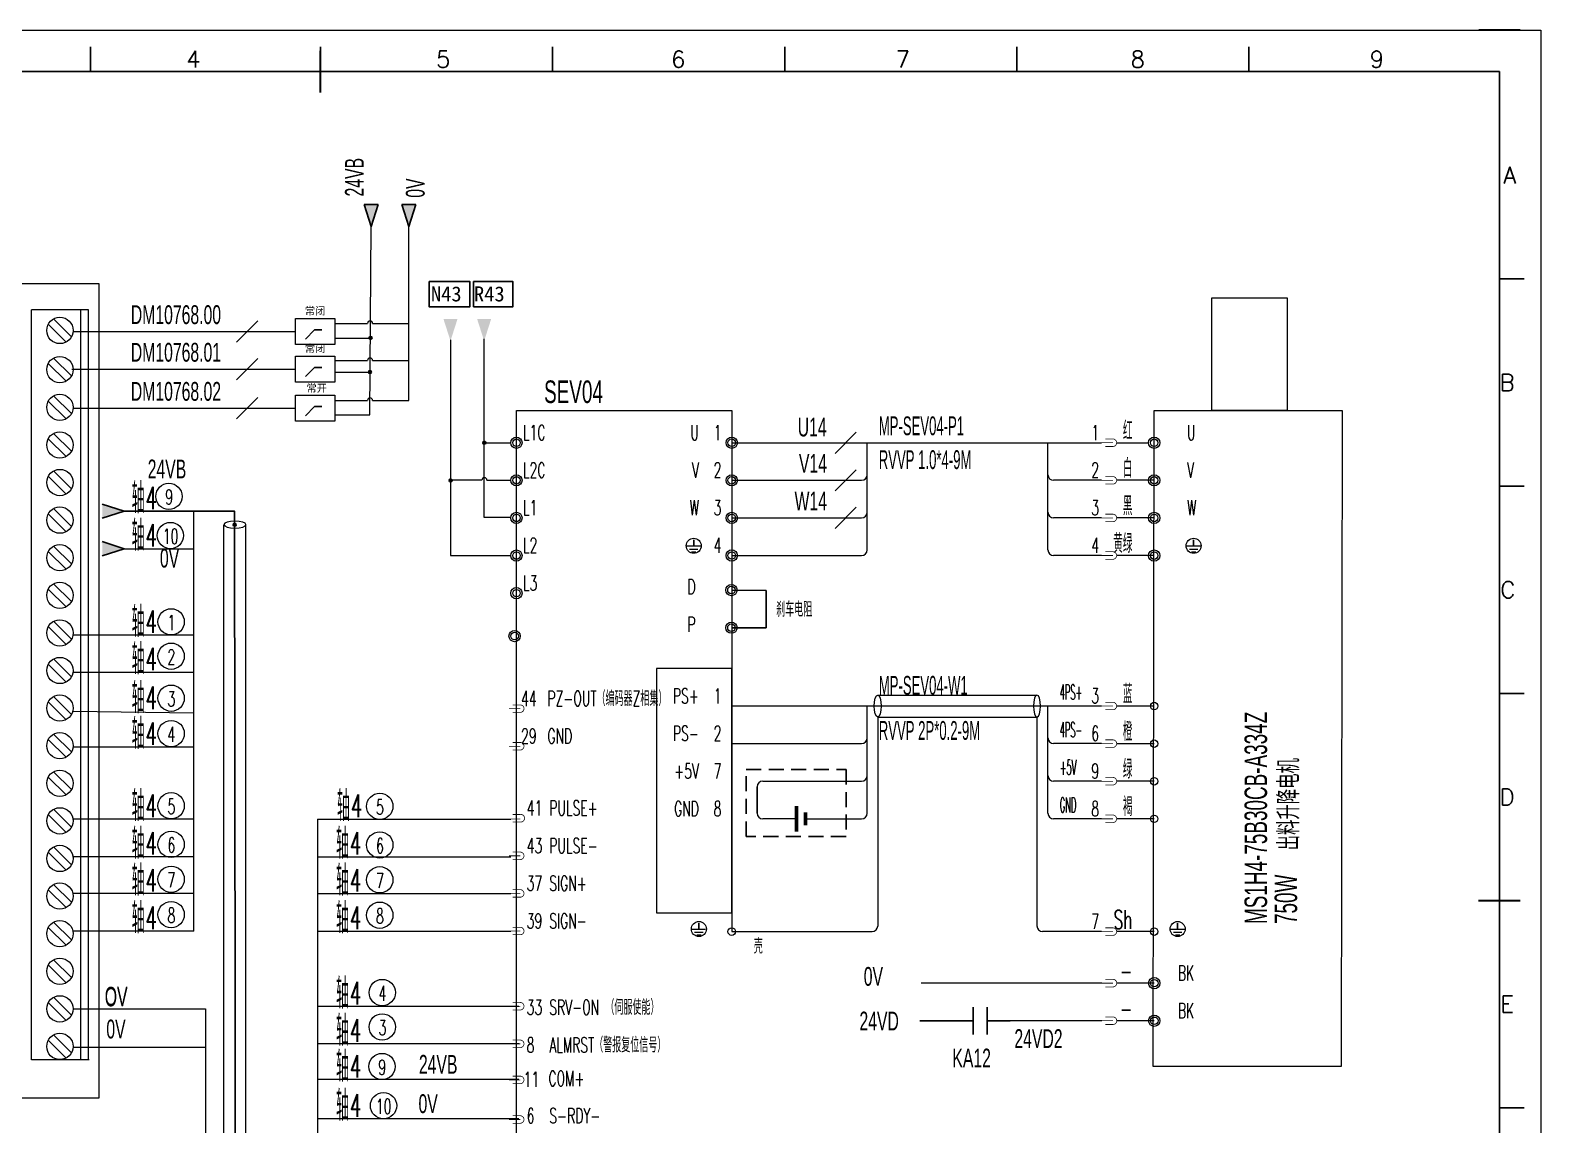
# Model space of a CAD drawing. Header units: millimetres. Extents: x 15130 to 37766, y 5931 to 11073.
# Drawn here: x 22703.4 to 22904.3, y 9837.9 to 9983.5 of the extents above; entities that cross this region are included whole.
import ezdxf
from ezdxf.enums import TextEntityAlignment as Align
from ezdxf.lldxf.tags import DXFTag

# ---------------------------------------------------------------- set-up
doc = ezdxf.new("R2010")
doc.units = ezdxf.units.MM
doc.linetypes.add('DASHED', pattern=[0.75, 0.5, -0.25])
doc.layers.add('1', color=3, linetype='Continuous', lineweight=20)
doc.layers.add('Dimension', color=3, linetype='Continuous', lineweight=13)
for name, color, linetype in [('AE_BOR', 1, 'Continuous'), ('MISC', 2, 'Continuous'), ('SYMS', 7, 'Continuous')]:
    doc.layers.add(name, color=color, linetype=linetype)
doc.styles.add('WD', font='romans.shx', dxfattribs={"bigfont": 'gbcbig.shx'})
doc.styles.add('样式 0', font='')
doc.styles.add('样式 8', font='arial.ttf')
doc.styles.get('样式 0').set_extended_font_data('KaiTi_GB2312')
tags = doc.linetypes.add('ACAD_ISO02W100', pattern=[15, 12, -3]).pattern_tags.tags
tags[6:7] = [DXFTag(74, 4), DXFTag(75, 0), DXFTag(340, '0'), DXFTag(46, 1.0), DXFTag(50, 0.0), DXFTag(44, 0.0), DXFTag(45, 0.0)]
tags[4:5] = [DXFTag(74, 4), DXFTag(75, 0), DXFTag(340, '0'), DXFTag(46, 1.0), DXFTag(50, 0.0), DXFTag(44, 0.0), DXFTag(45, 0.0)]

# ---------------------------------------------------------------- blocks, each defined once
blk = doc.blocks.new('电控横A4')
for p, q in [((292, -5), (5, -5)), ((292, -205), (292, -5))]:
    blk.add_line(p, q)
at = {"layer": 'AE_BOR', "color": 1, "lineweight": 15}
for p, q in [((0, 0), (297, 0)), ((297, 0), (297, -210))]:
    blk.add_line(p, q, dxfattribs=at)
at = {"layer": 'AE_BOR', "lineweight": 30}
blk.add_line((294.53, 0), (289.53, 0), dxfattribs=at)
at = {"layer": 'AE_BOR'}
for p, q in [((122.03, -5), (122.03, -2)), ((149.78, -5), (149.78, -2)), ((177.78, -5), (177.78, -2)), ((205.78, -5), (205.78, -2)), ((233.78, -5), (233.78, -2)), ((261.78, -5), (261.78, -2)), ((292, -30), (295, -30)), ((292, -55), (295, -55)), ((292, -80), (295, -80)), ((292, -130), (295, -130))]:
    blk.add_line(p, q, dxfattribs=at)
at = {"layer": 'AE_BOR', "color": 2, "lineweight": 30}
for p, q in [((149.78, -7.5), (149.78, -2.5)), ((289.5, -105), (294.5, -105))]:
    blk.add_line(p, q, dxfattribs=at)
at = {"layer": 'AE_BOR', "style": 'WD'}
for s, p in [('4', (134.45, -4.5)), ('5', (164.59, -4.5)), ('6', (192.94, -4.5)), ('7', (220.04, -4.5)), ('8', (248.37, -4.5)), ('9', (277.23, -4.5))]:
    blk.add_text(s, height=2, dxfattribs=at).set_placement(p, align=Align.CENTER)
for s, p in [('A', (294.03, -17.5)), ('B', (293.84, -42.5)), ('C', (293.93, -67.5)), ('D', (293.84, -92.5)), ('E', (293.74, -117.5))]:
    blk.add_text(s, height=2, dxfattribs=at).set_placement(p, align=Align.MIDDLE_RIGHT)
blk = doc.blocks.new('WDDOT')
blk.add_hatch(color=256).paths.add_polyline_path([(0.5, 0, 1), (-0.5, 0, 1)])
blk.add_circle((0, 0), 0.5)
blk = doc.blocks.new('常开触点')
at = {"linetype": 'ByBlock'}
for p, q in [((-1853.82, -782.99), (-1853.82, -780.56)), ((-1852.6, -782.99), (-1852.6, -780.56)), ((-1853.82, -781.77), (-1855.88, -781.77)), ((-1852.6, -781.77), (-1850.55, -781.77))]:
    blk.add_line(p, q, dxfattribs=at)

msp = doc.modelspace()

# ---------------------------------------------------------------- hatches: boundary and pattern name
for points in [[(22747.774, 9960.282), (22748.709, 9957.364), (22749.645, 9960.282)], [(22752.774, 9960.282), (22753.709, 9957.364), (22754.645, 9960.282)], [(22758.32, 9945.074), (22759.255, 9942.156), (22760.19, 9945.074)], [(22762.797, 9945.074), (22763.732, 9942.156), (22764.668, 9945.074)], [(22748.821, 9942.548, 1), (22748.428, 9942.548, 1)], [(22748.735, 9938.017, 1), (22748.342, 9938.017, 1)], [(22763.949, 9928.607, 1), (22763.555, 9928.607, 1)], [(22759.462, 9923.605, 1), (22759.069, 9923.605, 1)], [(22715.851, 9919.521), (22712.932, 9918.586), (22712.932, 9920.456)], [(22730.752, 9917.705, 1), (22730.358, 9917.705, 1)], [(22712.932, 9913.586), (22712.932, 9915.456), (22715.851, 9914.521)]]:
    msp.add_hatch(color=256).paths.add_polyline_path(points)

# ---------------------------------------------------------------- linework, layer by layer
for p, q in [((22748.709, 9957.364), (22747.774, 9960.282)), ((22747.774, 9960.282), (22749.645, 9960.282)), ((22748.709, 9957.364), (22749.645, 9960.282)), ((22753.709, 9957.364), (22752.774, 9960.282)), ((22752.774, 9960.282), (22754.645, 9960.282)), ((22753.709, 9957.364), (22754.645, 9960.282)), ((22715.851, 9919.521), (22712.932, 9920.456)), ((22715.851, 9919.521), (22712.932, 9918.586)), ((22715.851, 9914.521), (22712.932, 9915.456)), ((22791.607, 9915.693), (22791.607, 9914.903)), ((22858.097, 9915.693), (22858.097, 9914.903)), ((22715.851, 9914.521), (22712.932, 9913.586)), ((22796.66, 9909.015), (22801.245, 9908.945)), ((22801.245, 9908.945), (22801.245, 9904.015)), ((22801.245, 9904.015), (22796.66, 9904.015)), ((22800.037, 9882.846), (22800.037, 9879.346)), ((22792.292, 9864.728), (22792.292, 9863.938)), ((22855.973, 9864.728), (22855.973, 9863.938)), ((22825.71, 9851.742), (22821.694, 9851.742))]:
    msp.add_line(p, q)
at = {"lineweight": 0}
for p, q in [((22748.513, 9932.333), (22748.709, 9957.364)), ((22753.709, 9934.227), (22753.709, 9957.364)), ((22711.087, 9946.288), (22703.523, 9946.288)), ((22703.523, 9846.533), (22703.523, 9946.288)), ((22710.087, 9846.533), (22710.087, 9946.288)), ((22711.087, 9846.533), (22711.087, 9946.287)), ((22743.883, 9944.483), (22748.219, 9944.483)), ((22748.891, 9944.483), (22753.709, 9944.483)), ((22709.073, 9943.396), (22738.627, 9943.396)), ((22743.883, 9942.535), (22748.709, 9942.535)), ((22743.883, 9939.531), (22748.219, 9939.531)), ((22748.891, 9939.531), (22753.709, 9939.531)), ((22708.908, 9938.396), (22738.627, 9938.396)), ((22743.883, 9938.016), (22748.546, 9938.016)), ((22743.883, 9934.227), (22748.219, 9934.227)), ((22748.891, 9934.227), (22753.709, 9934.227)), ((22709.073, 9933.193), (22738.627, 9933.193)), ((22743.883, 9932.333), (22748.513, 9932.333)), ((22796.66, 9928.612), (22845.856, 9928.612)), ((22814.675, 9914.362), (22814.675, 9928.612)), ((22838.723, 9914.362), (22838.723, 9928.612)), ((22847.856, 9928.612), (22852.099, 9928.612)), ((22796.66, 9923.612), (22813.925, 9923.612)), ((22845.856, 9923.612), (22839.473, 9923.612)), ((22852.849, 9923.612), (22847.856, 9923.612)), ((22796.66, 9918.612), (22813.925, 9918.612)), ((22845.856, 9918.612), (22839.473, 9918.612)), ((22852.849, 9918.608), (22847.856, 9918.608)), ((22715.851, 9914.521), (22725.1, 9914.521)), ((22790.712, 9914.896), (22792.501, 9914.896)), ((22791.045, 9914.467), (22792.169, 9914.467)), ((22791.33, 9914.121), (22791.903, 9914.121)), ((22796.66, 9913.612), (22813.925, 9913.612)), ((22845.856, 9913.612), (22839.473, 9913.612)), ((22852.849, 9913.604), (22847.856, 9913.604)), ((22857.203, 9914.896), (22858.991, 9914.896)), ((22857.535, 9914.467), (22858.659, 9914.467)), ((22857.82, 9914.121), (22858.394, 9914.121)), ((22845.856, 9893.596), (22796.66, 9893.596)), ((22814.675, 9879.346), (22814.675, 9893.596)), ((22816.104, 9895.06), (22837.265, 9895.061)), ((22838.723, 9879.346), (22838.723, 9893.596)), ((22852.849, 9893.592), (22847.856, 9893.592)), ((22816.084, 9892.131), (22816.084, 9864.338)), ((22816.084, 9892.131), (22837.265, 9892.131)), ((22837.265, 9892.131), (22837.265, 9864.346)), ((22796.66, 9888.596), (22813.925, 9888.596)), ((22845.856, 9888.596), (22839.473, 9888.596)), ((22852.849, 9888.588), (22847.856, 9888.588)), ((22800.787, 9883.596), (22813.925, 9883.596)), ((22845.856, 9883.596), (22839.473, 9883.596)), ((22852.849, 9883.588), (22847.856, 9883.588)), ((22805.264, 9878.596), (22800.787, 9878.596)), ((22806.46, 9878.596), (22813.925, 9878.596)), ((22845.856, 9878.596), (22839.473, 9878.596)), ((22852.849, 9878.588), (22847.856, 9878.588)), ((22791.397, 9863.931), (22793.186, 9863.931)), ((22791.729, 9863.502), (22792.854, 9863.502)), ((22792.015, 9863.156), (22792.588, 9863.156)), ((22796.66, 9863.588), (22815.334, 9863.588)), ((22845.856, 9863.596), (22838.015, 9863.596)), ((22852.849, 9863.588), (22847.856, 9863.588)), ((22855.079, 9863.931), (22856.867, 9863.931)), ((22855.411, 9863.502), (22856.535, 9863.502)), ((22855.696, 9863.156), (22856.27, 9863.156)), ((22845.875, 9856.742), (22821.857, 9856.742)), ((22852.867, 9856.738), (22847.875, 9856.738)), ((22845.875, 9851.742), (22833.703, 9851.742)), ((22852.867, 9851.734), (22847.875, 9851.734)), ((22711.179, 9846.533), (22703.523, 9846.533))]:
    msp.add_line(p, q, dxfattribs=at)
at = {"linetype": 'ACAD_ISO02W100'}
for p, q in [((22741.148, 9943.631), (22739.957, 9942.402)), ((22742.156, 9943.628), (22741.148, 9943.631)), ((22741.148, 9938.631), (22739.957, 9937.402)), ((22742.156, 9938.628), (22741.148, 9938.631)), ((22741.148, 9933.428), (22739.957, 9932.199)), ((22742.156, 9933.425), (22741.148, 9933.428))]:
    msp.add_line(p, q, dxfattribs=at)
at = {"color": 0, "lineweight": -3}
msp.add_line((22715.851, 9919.491), (22729.117, 9919.491), dxfattribs=at)
at = {"color": 0, "linetype": 'Continuous', "lineweight": 13}
for p, q in [((22725.1, 9863.644), (22725.1, 9919.491)), ((22741.576, 9878.55), (22741.576, 9818.559))]:
    msp.add_line(p, q, dxfattribs=at)
at = {"color": 2, "lineweight": 0}
for p, q in [((22729.133, 9813.775), (22729.117, 9917.706)), ((22732.047, 9819.597), (22732.047, 9917.728))]:
    msp.add_line(p, q, dxfattribs=at)
at = {"color": 1, "lineweight": -2}
for points in [[(22756.414, 9950.046), (22761.831, 9950.046), (22761.831, 9946.704), (22756.414, 9946.704)], [(22762.329, 9950.046), (22767.555, 9950.046), (22767.555, 9946.704), (22762.329, 9946.704)]]:
    msp.add_lwpolyline(points, close=True, dxfattribs=at)
at = {"lineweight": 0}
for points in [[(22860.53, 9947.895), (22870.53, 9947.895), (22870.53, 9932.895), (22860.53, 9932.895)], [(22738.627, 9941.669), (22738.627, 9945.122), (22743.883, 9945.122), (22743.883, 9941.669)], [(22738.627, 9936.669), (22738.627, 9940.122), (22743.883, 9940.122), (22743.883, 9936.669)], [(22738.627, 9931.467), (22738.627, 9934.919), (22743.883, 9934.919), (22743.883, 9931.467)], [(22852.849, 9932.895), (22877.849, 9932.895), (22877.732, 9845.644), (22852.732, 9845.644)], [(22796.66, 9898.596), (22786.66, 9898.596), (22786.66, 9866.096), (22796.66, 9866.096)]]:
    msp.add_lwpolyline(points, close=True, dxfattribs=at)
for points in [[(22705.765, 9944.379), (22708.137, 9942.007)], [(22708.844, 9942.714), (22706.472, 9945.086)], [(22708.844, 9937.508), (22706.472, 9939.879)], [(22705.765, 9939.172), (22708.137, 9936.801)], [(22705.765, 9934.153), (22708.137, 9931.781)], [(22708.844, 9932.488), (22706.472, 9934.86)], [(22768.031, 9804.807), (22768.031, 9932.895), (22796.66, 9932.895), (22796.66, 9863.588)], [(22708.844, 9927.488), (22706.472, 9929.86)], [(22705.765, 9929.153), (22708.137, 9926.781)], [(22705.765, 9924.153), (22708.137, 9921.781)], [(22708.844, 9922.488), (22706.472, 9924.86)], [(22708.844, 9917.488), (22706.472, 9919.86)], [(22705.765, 9919.153), (22708.137, 9916.781)], [(22705.765, 9914.153), (22708.137, 9911.781)], [(22708.844, 9912.488), (22706.472, 9914.86)], [(22708.844, 9907.488), (22706.472, 9909.86)], [(22705.765, 9909.153), (22708.137, 9906.781)], [(22705.765, 9904.153), (22708.137, 9901.781)], [(22708.844, 9902.488), (22706.472, 9904.86)], [(22708.844, 9897.488), (22706.472, 9899.86)], [(22705.765, 9899.153), (22708.137, 9896.781)], [(22705.765, 9894.153), (22708.137, 9891.781)], [(22708.844, 9892.488), (22706.472, 9894.86)], [(22708.844, 9887.488), (22706.472, 9889.86)], [(22705.765, 9889.153), (22708.137, 9886.781)], [(22705.765, 9884.153), (22708.137, 9881.781)], [(22708.844, 9882.488), (22706.472, 9884.86)], [(22705.765, 9879.153), (22708.137, 9876.781)], [(22708.844, 9877.488), (22706.472, 9879.86)], [(22705.765, 9874.153), (22708.137, 9871.781)], [(22708.844, 9872.488), (22706.472, 9874.86)], [(22705.765, 9869.153), (22708.137, 9866.781)], [(22708.844, 9867.488), (22706.472, 9869.86)], [(22705.765, 9864.153), (22708.137, 9861.781)], [(22708.844, 9862.488), (22706.472, 9864.86)], [(22705.765, 9859.153), (22708.137, 9856.781)], [(22708.844, 9857.488), (22706.472, 9859.86)], [(22705.765, 9854.153), (22708.137, 9851.781)], [(22708.844, 9852.488), (22706.472, 9854.86)], [(22705.765, 9849.153), (22708.137, 9846.781)], [(22708.844, 9847.488), (22706.472, 9849.86)]]:
    msp.add_lwpolyline(points, dxfattribs=at)
at = {"color": 3, "lineweight": 0, "const_width": 0.1, "flags": 128}
for points in [[(22847.356, 9928.612), (22845.856, 9928.612)], [(22847.356, 9923.612), (22845.856, 9923.612)], [(22847.356, 9918.612), (22845.856, 9918.612)], [(22847.356, 9913.612), (22845.856, 9913.612)], [(22768.531, 9893.246), (22767.031, 9893.246)], [(22847.356, 9893.596), (22845.856, 9893.596)], [(22768.531, 9888.246), (22767.031, 9888.246)], [(22847.356, 9888.596), (22845.856, 9888.596)], [(22847.356, 9883.596), (22845.856, 9883.596)], [(22768.531, 9878.566), (22767.031, 9878.566)], [(22847.356, 9878.596), (22845.856, 9878.596)], [(22768.531, 9873.671), (22767.031, 9873.671)], [(22768.531, 9868.671), (22767.031, 9868.671)], [(22768.531, 9863.671), (22767.031, 9863.671)], [(22847.356, 9863.596), (22845.856, 9863.596)], [(22847.375, 9856.742), (22845.875, 9856.742)], [(22768.531, 9853.671), (22767.031, 9853.671)], [(22847.375, 9851.742), (22845.875, 9851.742)], [(22768.531, 9848.667), (22767.031, 9848.667)], [(22768.531, 9843.872), (22767.031, 9843.872)], [(22768.531, 9838.604), (22767.031, 9838.604)]]:
    msp.add_lwpolyline(points, dxfattribs=at)
for points in [[(22846.356, 9929.112), (22847.356, 9929.112, -1), (22847.356, 9928.112), (22846.356, 9928.112)], [(22846.356, 9924.112), (22847.356, 9924.112, -1), (22847.356, 9923.112), (22846.356, 9923.112)], [(22846.356, 9919.112), (22847.356, 9919.112, -1), (22847.356, 9918.112), (22846.356, 9918.112)], [(22846.356, 9914.112), (22847.356, 9914.112, -1), (22847.356, 9913.112), (22846.356, 9913.112)], [(22767.531, 9893.746), (22768.531, 9893.746, -1), (22768.531, 9892.746), (22767.531, 9892.746)], [(22846.356, 9894.096), (22847.356, 9894.096, -1), (22847.356, 9893.096), (22846.356, 9893.096)], [(22767.531, 9888.746), (22768.531, 9888.746, -1), (22768.531, 9887.746), (22767.531, 9887.746)], [(22846.356, 9889.096), (22847.356, 9889.096, -1), (22847.356, 9888.096), (22846.356, 9888.096)], [(22846.356, 9884.096), (22847.356, 9884.096, -1), (22847.356, 9883.096), (22846.356, 9883.096)], [(22767.531, 9879.171), (22768.531, 9879.171, -1.1555316), (22768.531, 9878.171), (22767.531, 9878.171)], [(22846.356, 9879.096), (22847.356, 9879.096, -1), (22847.356, 9878.096), (22846.356, 9878.096)], [(22767.531, 9874.171), (22768.531, 9874.171, -1), (22768.531, 9873.171), (22767.531, 9873.171)], [(22767.531, 9869.171), (22768.531, 9869.171, -1), (22768.531, 9868.171), (22767.531, 9868.171)], [(22767.531, 9864.171), (22768.531, 9864.171, -1), (22768.531, 9863.171), (22767.531, 9863.171)], [(22846.356, 9864.096), (22847.356, 9864.096, -1), (22847.356, 9863.096), (22846.356, 9863.096)], [(22846.375, 9857.242), (22847.375, 9857.242, -1), (22847.375, 9856.242), (22846.375, 9856.242)], [(22767.531, 9854.171), (22768.531, 9854.171, -1), (22768.531, 9853.171), (22767.531, 9853.171)], [(22846.375, 9852.242), (22847.375, 9852.242, -1), (22847.375, 9851.242), (22846.375, 9851.242)], [(22767.531, 9849.167), (22768.531, 9849.167, -1), (22768.531, 9848.167), (22767.531, 9848.167)], [(22767.531, 9844.372), (22768.531, 9844.372, -1), (22768.531, 9843.372), (22767.531, 9843.372)], [(22767.531, 9839.104), (22768.531, 9839.104, -1), (22768.531, 9838.104), (22767.531, 9838.104)]]:
    msp.add_lwpolyline(points, format="xyb", dxfattribs=at)
at = {"color": 0, "lineweight": -3}
msp.add_lwpolyline([(22725.1, 9919.491), (22730.541, 9919.491), (22730.67, 9818.559)], dxfattribs=at)
at = {"color": 6, "linetype": 'DASHED', "ltscale": 4}
msp.add_lwpolyline([(22798.577, 9885.158), (22811.864, 9885.158), (22811.864, 9876.259), (22798.577, 9876.259)], close=True, dxfattribs=at)
at = {"color": 3}
for points in [[(22805.264, 9880.294, 0.5, 0.5, 0), (22805.264, 9876.898, 2, 2, 0)], [(22806.46, 9879.445, 0.5, 0.5, 0), (22806.46, 9877.747, 2, 2, 0)]]:
    msp.add_lwpolyline(points, format="xyseb", dxfattribs=at)
at = {"lineweight": 0}
for centre, radius in [((22707.305, 9943.546), 1.75), ((22707.305, 9938.34), 1.75), ((22707.305, 9933.321), 1.75), ((22707.305, 9928.321), 1.75), ((22768.031, 9928.612), 0.75), ((22768.031, 9928.612), 0.5), ((22796.66, 9928.612), 0.75), ((22796.66, 9928.612), 0.5), ((22852.849, 9928.612), 0.75), ((22852.849, 9928.612), 0.5), ((22707.305, 9923.321), 1.75), ((22768.031, 9923.612), 0.75), ((22768.031, 9923.612), 0.5), ((22796.66, 9923.612), 0.75), ((22796.66, 9923.612), 0.5), ((22852.849, 9923.612), 0.75), ((22852.849, 9923.612), 0.5), ((22721.806, 9921.477), 1.75), ((22707.305, 9918.321), 1.75), ((22768.031, 9918.608), 0.75), ((22796.66, 9918.612), 0.75), ((22852.849, 9918.608), 0.75), ((22722.003, 9916.271), 1.75), ((22768.031, 9918.608), 0.5), ((22796.66, 9918.612), 0.5), ((22852.849, 9918.608), 0.5), ((22791.607, 9914.903), 1), ((22858.097, 9914.903), 1), ((22707.305, 9913.321), 1.75), ((22768.031, 9913.608), 0.75), ((22768.031, 9913.608), 0.5), ((22796.66, 9913.612), 0.75), ((22796.66, 9913.612), 0.5), ((22852.849, 9913.604), 0.75), ((22852.849, 9913.604), 0.5), ((22707.305, 9908.321), 1.75), ((22768.031, 9908.604), 0.75), ((22796.626, 9909.015), 0.75), ((22796.626, 9909.015), 0.5), ((22768.031, 9908.604), 0.5), ((22722.101, 9904.793), 1.75), ((22707.305, 9903.321), 1.75), ((22767.781, 9902.903), 0.75), ((22767.781, 9902.903), 0.5), ((22796.626, 9904.015), 0.75), ((22796.626, 9904.015), 0.5), ((22722.101, 9900.224), 1.75), ((22707.305, 9898.321), 1.75), ((22722.101, 9894.636), 1.75), ((22707.305, 9893.321), 1.75), ((22852.849, 9893.592), 0.5), ((22722.101, 9889.93), 1.75), ((22707.305, 9888.321), 1.75), ((22852.849, 9888.588), 0.5), ((22707.305, 9883.321), 1.75), ((22852.849, 9883.588), 0.5), ((22722.101, 9880.33), 1.75), ((22749.851, 9880.253), 1.75), ((22707.305, 9878.321), 1.75), ((22852.849, 9878.588), 0.5), ((22722.101, 9875.196), 1.75), ((22749.851, 9875.119), 1.75), ((22707.305, 9873.321), 1.75), ((22722.101, 9870.559), 1.75), ((22749.851, 9870.481), 1.75), ((22707.305, 9868.321), 1.75), ((22722.101, 9865.853), 1.75), ((22749.851, 9865.775), 1.75), ((22707.305, 9863.321), 1.75), ((22792.292, 9863.938), 1), ((22796.66, 9863.588), 0.5), ((22852.849, 9863.588), 0.5), ((22855.973, 9863.938), 1), ((22707.305, 9858.321), 1.75), ((22750.186, 9855.488), 1.75), ((22852.867, 9856.738), 0.75), ((22852.867, 9856.738), 0.5), ((22707.305, 9853.321), 1.75), ((22750.186, 9850.919), 1.75), ((22852.867, 9851.734), 0.75), ((22852.867, 9851.734), 0.5), ((22707.305, 9848.321), 1.75), ((22750.15, 9845.653), 1.75), ((22750.347, 9840.446), 1.75)]:
    msp.add_circle(centre, radius, dxfattribs=at)
for centre in [(22748.625, 9942.548), (22748.538, 9938.017), (22763.752, 9928.607), (22759.266, 9923.605), (22730.555, 9917.705)]:
    msp.add_circle(centre, 0.197)
for centre, radius, start, end in [((22748.555, 9944.483), 0.336, 0, 180), ((22748.555, 9939.531), 0.336, 0, 180), ((22748.555, 9934.227), 0.336, 0, 180), ((22763.764, 9923.623), 0.336, 0, 180), ((22813.925, 9924.362), 0.75, 270, 0), ((22839.473, 9924.362), 0.75, 180, 270), ((22813.925, 9919.362), 0.75, 270, 0), ((22839.473, 9919.362), 0.75, 180, 270), ((22813.925, 9914.362), 0.75, 270, 0), ((22839.473, 9914.362), 0.75, 180, 270), ((22813.925, 9889.346), 0.75, 270, 0), ((22839.473, 9889.346), 0.75, 180, 270), ((22800.787, 9882.846), 0.75, 90, 180), ((22813.925, 9884.346), 0.75, 270, 0), ((22839.473, 9884.346), 0.75, 180, 270), ((22800.787, 9879.346), 0.75, 180, 270), ((22813.925, 9879.346), 0.75, 270, 0), ((22839.473, 9879.346), 0.75, 180, 270), ((22815.334, 9864.338), 0.75, 270, 0), ((22838.015, 9864.346), 0.75, 180, 270)]:
    msp.add_arc(centre, radius, start, end, dxfattribs=at)
at = {"color": 2, "lineweight": 0, "extrusion": (0, 0, -1)}
msp.add_ellipse((22730.582, 9917.722), major_axis=(-1.465, 0), ratio=0.3169375, dxfattribs=at)
at = {"lineweight": 0}
msp.add_ellipse((22816.084, 9893.596), major_axis=(0, 1.465), ratio=0.3169375, dxfattribs=at)
at = {"lineweight": 0, "extrusion": (0, 0, -1)}
msp.add_ellipse((22837.265, 9893.596), major_axis=(0, 1.465), ratio=0.3169375, dxfattribs=at)
at = {"layer": '1', "color": 7, "linetype": 'Continuous', "lineweight": 13}
for p, q in [((22763.772, 9928.607), (22767.287, 9928.607)), ((22763.428, 9923.623), (22759.276, 9923.623)), ((22764.1, 9923.623), (22767.309, 9923.623)), ((22709.096, 9903.046), (22725.1, 9903.046)), ((22709.035, 9898.08), (22725.1, 9898.08)), ((22709.035, 9892.912), (22725.1, 9892.672)), ((22709.035, 9888.147), (22725.1, 9888.147)), ((22725.1, 9878.549), (22708.965, 9878.549)), ((22741.576, 9878.55), (22767.3, 9878.55)), ((22725.1, 9873.557), (22708.965, 9873.557)), ((22741.623, 9873.558), (22767.3, 9873.558)), ((22725.1, 9868.64), (22708.965, 9868.64)), ((22741.623, 9868.641), (22767.3, 9868.641)), ((22725.1, 9863.644), (22708.965, 9863.644)), ((22741.576, 9863.644), (22767.3, 9863.644)), ((22709.055, 9853.323), (22726.662, 9853.323)), ((22726.662, 9853.323), (22726.662, 9808.704)), ((22768.344, 9853.624), (22741.576, 9853.624)), ((22709.053, 9848.245), (22726.662, 9848.245)), ((22768.344, 9848.683), (22741.576, 9848.683)), ((22768.329, 9843.903), (22741.576, 9843.903)), ((22768.329, 9838.696), (22741.576, 9838.696))]:
    msp.add_line(p, q, dxfattribs=at)
at = {"layer": '1', "color": 0, "linetype": 'Continuous', "lineweight": 13}
msp.add_lwpolyline([(22712.511, 9949.738), (22663.662, 9949.738), (22663.662, 9841.502), (22712.511, 9841.502)], close=True, dxfattribs=at)
at = {"layer": '1', "color": 7, "linetype": 'Continuous', "lineweight": 13}
for points in [[(22759.276, 9942.3), (22759.276, 9913.614), (22767.286, 9913.614)], [(22767.345, 9918.65), (22763.753, 9918.65), (22763.753, 9942.434)]]:
    msp.add_lwpolyline(points, dxfattribs=at)
at = {"layer": 'Dimension', "lineweight": 0}
for p, q in [((22730.798, 9941.981), (22733.626, 9944.81)), ((22730.798, 9936.981), (22733.626, 9939.81)), ((22730.798, 9931.779), (22733.626, 9934.607)), ((22810.399, 9927.198), (22813.228, 9930.026)), ((22810.399, 9922.198), (22813.228, 9925.026)), ((22810.399, 9917.198), (22813.228, 9920.026))]:
    msp.add_line(p, q, dxfattribs=at)

# ---------------------------------------------------------------- block references
at = {"xscale": 1.1025, "yscale": 1.1025, "zscale": 1.1025}
msp.add_blockref('电控横A4', (22576.831, 9983.476), dxfattribs=at)
at = {"linetype": 'ByBlock', "xscale": 1.5, "yscale": 1.5, "zscale": 1.5}
msp.add_blockref('常开触点', (25609.524, 11024.403), dxfattribs=at)
at = {"layer": 'SYMS', "lineweight": -3, "xscale": 0.25, "yscale": 0.25, "zscale": 0.25, "rotation": 90}
for p in [(22748.625, 9942.548), (22748.538, 9938.017), (22763.752, 9928.607), (22759.266, 9923.605), (22730.555, 9917.705)]:
    msp.add_blockref('WDDOT', p, dxfattribs=at)
at = {"layer": 'SYMS', "color": 0, "lineweight": -3, "xscale": 0.25, "yscale": 0.25, "zscale": 0.25, "rotation": 90}
for p in [(22748.625, 9942.548), (22748.538, 9938.017), (22763.752, 9928.607), (22759.266, 9923.605), (22730.555, 9917.705)]:
    msp.add_blockref('WDDOT', p, dxfattribs=at)

# ---------------------------------------------------------------- texts
at = {"lineweight": 0, "style": 'WD', "width": 0.6}
for s, height, p in [('红', 2.5, (22849.961, 9928.962)), ('U', 2, (22792.292, 9928.962)), ('1', 2, (22795.292, 9928.97)), ('V', 2, (22792.292, 9923.962)), ('2', 2, (22795.292, 9923.97)), ('白', 2.5, (22849.961, 9923.962)), ('黑', 2.5, (22849.961, 9918.958)), ('W', 2, (22792.292, 9918.962)), ('3', 2, (22795.292, 9918.966)), ('4', 2, (22795.292, 9913.962)), ('黄绿', 2.5, (22849.961, 9913.958)), ('D', 2, (22791.85, 9908.455)), ('P', 2, (22791.85, 9903.455)), ('Sh', 2.5, (22849.961, 9863.942)), ('-', 2.5, (22849.979, 9857.088)), ('-', 2.5, (22849.979, 9852.088))]:
    msp.add_text(s, height=height, dxfattribs=at).set_placement(p, align=Align.RIGHT)
for s, p in [('L1C', (22768.899, 9928.962)), ('1', (22844.495, 9928.97)), ('U', (22857.217, 9928.962)), ('L2C', (22768.899, 9923.962)), ('2', (22844.495, 9923.97)), ('V', (22857.217, 9923.962)), ('L1', (22768.899, 9918.958)), ('3', (22844.495, 9918.966)), ('W', (22857.217, 9918.958)), ('L2', (22768.899, 9913.958)), ('4', (22844.495, 9913.962)), ('L3', (22768.899, 9908.954)), ('刹车电阻', (22802.58, 9905.466)), ('44', (22768.649, 9893.596)), ('PZ-OUT（编码器Z相集）', (22772.149, 9893.596)), ('3', (22844.495, 9893.95)), ('29', (22768.649, 9888.596)), ('GND', (22772.149, 9888.596)), ('6', (22844.495, 9888.946)), ('9', (22844.495, 9883.946)), ('41', (22769.399, 9879.021)), ('PULSE+', (22772.399, 9879.021)), ('8', (22844.495, 9878.946)), ('43', (22769.399, 9874.021)), ('PULSE-', (22772.399, 9874.021)), ('37', (22769.399, 9869.021)), ('SIGN+', (22772.399, 9869.021)), ('39', (22769.399, 9864.021)), ('SIGN-', (22772.399, 9864.021)), ('7', (22844.495, 9863.946)), ('BK', (22856, 9857.088)), ('33', (22769.399, 9852.533)), ('SRV-ON （伺服使能）', (22772.399, 9852.533)), ('BK', (22856, 9852.084)), ('8', (22769.399, 9847.529)), ('ALMRST（警报复位信号） ', (22772.399, 9847.529)), ('COM+', (22772.289, 9843.055)), ('11', (22768.993, 9842.945)), ('6', (22769.399, 9838.098)), ('S-RDY-', (22772.399, 9838.098))]:
    msp.add_text(s, height=2, dxfattribs=at).set_placement(p)
for s, height, p in [('轴', 4, (22717.714, 9921.432)), ('4', 3, (22719.437, 9921.262)), ('9', 2, (22721.833, 9921.38)), ('轴', 4, (22717.714, 9916.462)), ('4', 3, (22719.437, 9916.293)), ('10', 2, (22722.03, 9916.174)), ('轴', 4, (22717.714, 9904.987)), ('4', 3, (22719.437, 9904.818)), ('1', 2, (22722.128, 9904.696)), ('轴', 4, (22717.714, 9900.021)), ('4', 3, (22719.437, 9899.851)), ('2', 2, (22722.128, 9900.128)), ('轴', 4, (22717.714, 9894.853)), ('4', 3, (22719.437, 9894.684)), ('3', 2, (22722.128, 9894.539)), ('轴', 4, (22717.714, 9890.088)), ('4', 3, (22719.437, 9889.919)), ('4', 2, (22722.128, 9889.833)), ('轴', 4, (22717.714, 9880.49)), ('4', 3, (22719.437, 9880.321)), ('5', 2, (22722.128, 9880.233)), ('轴', 4, (22745.019, 9880.491)), ('4', 3, (22746.742, 9880.321)), ('5', 2, (22749.877, 9880.156)), ('轴', 4, (22717.714, 9875.498)), ('轴', 4, (22744.9, 9875.499)), ('4', 3, (22719.437, 9875.329)), ('6', 2, (22722.128, 9875.1)), ('4', 3, (22746.623, 9875.329)), ('6', 2, (22749.877, 9875.022)), ('轴', 4, (22717.714, 9870.582)), ('4', 3, (22719.437, 9870.412)), ('7', 2, (22722.128, 9870.462)), ('轴', 4, (22744.9, 9870.582)), ('4', 3, (22746.623, 9870.412)), ('7', 2, (22749.877, 9870.385)), ('轴', 4, (22717.714, 9865.585)), ('轴', 4, (22744.9, 9865.585)), ('4', 3, (22719.437, 9865.415)), ('8', 2, (22722.128, 9865.756)), ('4', 3, (22746.623, 9865.416)), ('8', 2, (22749.877, 9865.679)), ('轴', 4, (22744.9, 9855.565)), ('4', 3, (22746.623, 9855.395)), ('4', 2, (22750.212, 9855.391)), ('轴', 4, (22744.9, 9850.624)), ('4', 3, (22746.623, 9850.454)), ('3', 2, (22750.212, 9850.823)), ('轴', 4, (22744.9, 9845.844)), ('4', 3, (22746.623, 9845.674)), ('9', 2, (22750.177, 9845.556)), ('轴', 4, (22744.9, 9840.638)), ('4', 3, (22746.623, 9840.468)), ('10', 2, (22750.374, 9840.35))]:
    msp.add_text(s, height=height, dxfattribs=at).set_placement(p, align=Align.MIDDLE)
at = {"color": 6, "lineweight": 0, "style": 'WD', "width": 0.6}
for s, height, p in [('PS+', 2, (22792.292, 9893.946)), ('1', 2, (22795.292, 9893.946)), ('蓝', 2.5, (22849.961, 9893.942)), ('橙', 2.5, (22849.961, 9888.942)), ('PS-', 2, (22792.292, 9888.946)), ('2', 2, (22795.292, 9888.946)), ('+5V', 2, (22792.292, 9883.946)), ('7', 2, (22795.292, 9883.946)), ('绿', 2.5, (22849.961, 9883.942)), ('褐', 2.5, (22849.961, 9878.942)), ('GND', 2, (22792.292, 9878.942)), ('8', 2, (22795.292, 9878.942)), ('壳', 2, (22800.795, 9860.66))]:
    msp.add_text(s, height=height, dxfattribs=at).set_placement(p, align=Align.RIGHT)
at = {"color": 6, "lineweight": 0, "style": 'WD', "width": 0.4}
for s, p in [('4PS+', (22840.293, 9894.442)), ('4PS-', (22840.293, 9889.442)), ('+5V', (22840.293, 9884.442)), ('GND', (22840.293, 9879.442))]:
    msp.add_text(s, height=2, dxfattribs=at).set_placement(p)
at = {"layer": 'Dimension', "lineweight": 0, "style": '样式 8', "width": 0.6}
for s, height, p in [('24VB', 2.5, (22747.725, 9961.364)), ('0V', 2.5, (22755.817, 9961.197)), ('750W', 3, (22871.866, 9864.603))]:
    msp.add_text(s, height=height, rotation=90, dxfattribs=at).set_placement(p)
at = {"layer": 'Dimension', "color": 6, "lineweight": 0, "style": '样式 8', "width": 0.6}
for s, p in [('DM10768.00', (22728.739, 9944.396)), ('DM10768.01', (22728.739, 9939.396)), ('DM10768.02', (22728.739, 9934.193))]:
    msp.add_text(s, height=2.5, dxfattribs=at).set_placement(p, align=Align.RIGHT)
at = {"layer": 'Dimension', "lineweight": 0, "style": '样式 8', "width": 0.6}
for s, height, p in [('SEV04', 3, (22771.705, 9933.895)), ('OV', 2.5, (22713.273, 9853.75)), ('OV', 2.5, (22713.276, 9853.659)), ('0V', 2.5, (22713.483, 9849.385)), ('24VD', 2.5, (22813.65, 9850.448)), ('24VD2', 2.5, (22834.259, 9848.108)), ('24VB', 2.5, (22755.055, 9844.688)), ('KA12', 2.5, (22826.012, 9845.524)), ('0V', 2.5, (22755.003, 9839.459))]:
    msp.add_text(s, height=height, dxfattribs=at).set_placement(p)
for s, p in [('U14', (22809.287, 9929.451)), ('V14', (22809.329, 9924.612)), ('W14', (22809.329, 9919.612))]:
    msp.add_text(s, height=2.5, dxfattribs=at).set_placement(p, align=Align.RIGHT)
at = {"layer": 'Dimension', "color": 3, "lineweight": 0, "style": '样式 8'}
for s, width, p in [('MP-SEV04-P1', 0.5, (22816.219, 9929.612)), ('MP-SEV04-W1', 0.5, (22816.219, 9895.096)), ('0V', 0.6, (22814.223, 9856.383))]:
    msp.add_text(s, height=2.5, dxfattribs=dict(at, width=width)).set_placement(p)
at = {"layer": 'Dimension', "color": 1, "lineweight": 0, "style": '样式 8', "width": 0.5}
for s, p in [('RVVP 1.0*4-9M', (22816.219, 9927.612)), ('RVVP 2P*0.2-9M', (22816.219, 9891.596))]:
    msp.add_text(s, height=2.5, dxfattribs=at).set_placement(p, align=Align.TOP_LEFT)
at = {"layer": 'Dimension', "color": 3, "lineweight": 0, "style": '样式 8', "width": 0.6}
for s, p in [('24VB', (22724.109, 9923.87)), ('0V', (22723.167, 9912.01))]:
    msp.add_text(s, height=2.5, dxfattribs=at).set_placement(p, align=Align.RIGHT)
at = {"layer": 'Dimension', "color": 6, "lineweight": 0, "style": '样式 8', "width": 0.6}
msp.add_text('MS1H4-75B30CB-A334Z', height=3, rotation=90, dxfattribs=at).set_placement((22867.866, 9864.603))
at = {"layer": 'Dimension', "color": 3, "lineweight": 0, "style": '样式 8', "width": 0.6}
msp.add_text('出料升降电机', height=2.5, rotation=90, dxfattribs=at).set_placement((22871.901, 9874.403))
at = {"layer": 'MISC', "color": 3, "attachment_point": 1, "style": '样式 0'}
for s, insert, char_height, width in [('N43', (22756.654, 9949.407), 2, 5.01683), ('R43', (22762.378, 9949.407), 2, 5.01683), ('{\\fSimSun|b0|i0|c134|p2;常闭}', (22739.883, 9946.644), 1, 6.35251), ('{\\fSimSun|b0|i0|c134|p2;常闭}', (22739.883, 9941.644), 1, 6.35251), ('{\\fSimSun|b0|i0|c134|p2;常开}', (22740.097, 9936.365), 1, 6.35251)]:
    msp.add_mtext(s, dxfattribs=dict(at, insert=insert, char_height=char_height, width=width))

doc.saveas('drawing.dxf')
